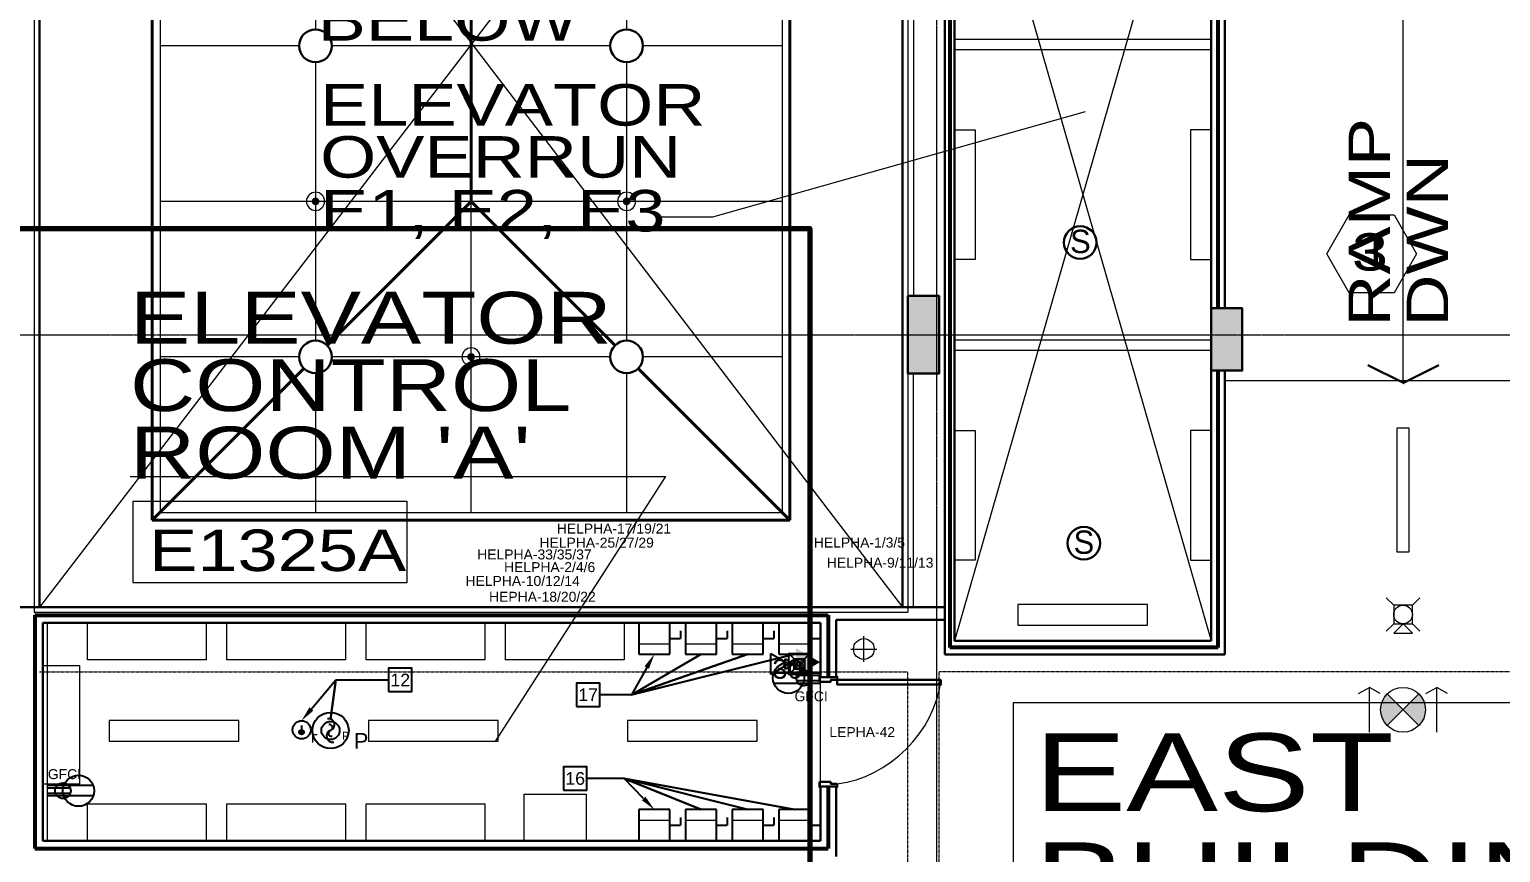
# Model space of a CAD drawing. Header units: inches. Extents: x -40190 to 0, y -3216 to 2257.
# Drawn here: x -29995 to -29427, y 467 to 785 of the extents above; entities that cross this region are included whole.
import ezdxf
from ezdxf import colors
from ezdxf.entities.mleader import LeaderData, LeaderLine
from ezdxf.enums import TextEntityAlignment as Align
from ezdxf.math import Vec2, Vec3

# ---------------------------------------------------------------- set-up
doc = ezdxf.new("R2010")
doc.units = ezdxf.units.IN
doc.header["$LTSCALE"] = 0.5
doc.header["$MEASUREMENT"] = 0
doc.linetypes.add('A113$0$CENTER', pattern=[2, 1.25, -0.25, 0.25, -0.25])
doc.linetypes.add('A113$0$HIDDEN2', pattern=[0.1875, 0.125, -0.0625])
for name, color, linetype in [('0 @ 48', 7, 'Continuous'), ('0 @ 96', 7, 'Continuous'), ('A113$0$A-ANNO-IDEN', 8, 'Continuous'), ('A113$0$A-ANNO-PATT-13-14', 8, 'Continuous'), ('A113$0$A-ANNO-TEXT', 8, 'Continuous'), ('A113$0$A-COLS-COLS13-14', 8, 'Continuous'), ('A113$0$A-DOOR', 8, 'Continuous'), ('A113$0$A-DOOR-FRAM', 8, 'Continuous'), ('A113$0$A-EQPM-MISC', 8, 'Continuous'), ('A113$0$A-FLOR-HRAL', 8, 'Continuous'), ('A113$0$A-FLOR-OPEN-TO-BELOW', 8, 'Continuous'), ('A113$0$A-FLOR-OPN-TO-BELOW', 8, 'Continuous'), ('A113$0$A-FLOR-OVHD', 8, 'A113$0$HIDDEN2'), ('A113$0$A-FLOR-SLAB', 8, 'Continuous'), ('A113$0$A-FLOR-SLEEVE', 8, 'Continuous'), ('A113$0$A-GRID-GRDP0-15', 8, 'Continuous'), ('A113$0$A-WALL-FIRE', 8, 'Continuous'), ('A113$0$A-WALL-FULL-INTR', 8, 'Continuous'), ('A113$0$S-BEAM-ELEV', 8, 'Continuous'), ('A613$0$A-ANNO-REVS-BULL', 8, 'Continuous'), ('A613$0$A-CLNG-PATT', 8, 'Continuous'), ('A613$0$A-CLNG-SPNK', 8, 'Continuous'), ('A613$0$A-ROOF-SKYL', 8, 'Continuous'), ('A613$0$br613 - E-Lite', 8, 'Continuous'), ('A613$0$br613 - Level 36', 8, 'Continuous'), ('A613$0$br613 - Level 37', 8, 'Continuous'), ('A613$0$E-LITE-CLNG', 3, 'Continuous'), ('A613$0$Level 30', 8, 'Continuous'), ('E-Anno-Keyn', 72, 'Continuous'), ('E-Data', 93, 'Continuous'), ('E-Data @ 48', 93, 'Continuous'), ('E-Data @ 96', 93, 'Continuous'), ('E-FIRE', 234, 'Continuous'), ('E-FIRE @ 48', 234, 'Continuous'), ('E-FIRE @ 96', 234, 'Continuous'), ('E-Powr-Devc', 233, 'Continuous'), ('E-Powr-Devc @ 48', 233, 'Continuous'), ('E-Powr-Devc @ 96', 233, 'Continuous'), ('E-Powr-Eqpm', 234, 'Continuous'), ('E-TEXT', 6, 'Continuous'), ('XREF', 7, 'Continuous')]:
    doc.layers.add(name, color=color, linetype=linetype)
doc.layers.add('E-Fire-Covr', color=240, linetype='Continuous', lineweight=70, plot=False)
doc.styles.add('A113$0$Arial', font='arial.ttf', dxfattribs={"height": 0.07683851047904193})
doc.styles.add('A113$0$style-Arial', font='arial.ttf')
doc.styles.add('A613$0$style-Arial', font='arial.ttf')
doc.styles.add('M08', font='arial.ttf', dxfattribs={"height": 7.68})
doc.styles.add('MAMEP ANNO', font='arial.ttf', dxfattribs={"height": 0.1015625})
doc.styles.get("Standard").update_dxf_attribs({"font": 'simplex.shx'})

# ---------------------------------------------------------------- blocks, each defined once
blk = doc.blocks.new('A113$0$36D478_26')
at = {"layer": 'A113$0$A-DOOR', "linetype": 'Continuous', "lineweight": 0}
blk.add_ellipse((10.49999999676947, -4.852499966609344), major_axis=(28.2842712474612, 28.2842712474612), ratio=0.7999999999999972, start_param=3.926990816987239, end_param=5.497787143782135, dxfattribs=at)
at = {"layer": 'A113$0$A-DOOR', "linetype": 'Continuous', "lineweight": 30}
blk.add_3dface([(46.5, -0.8524999885900115), (46.5, -2.602499988590012), (6.5, -2.602499988590012), (6.5, -0.8524999885900115)], dxfattribs=at)
at = {"layer": 'A113$0$A-DOOR-FRAM', "linetype": 'Continuous', "lineweight": 30}
for p, q in [((-0.3748209290424711, -1.6033792130238), (-0.3748209290424711, 0.6480971649289131)), ((-0.3748209290424711, 0.6480971649289131), (0.0001790709575288929, 0.6480971649289131)), ((6.500179070957529, 0.6480971649289131), (6.125179070957529, 0.6480971649289131)), ((6.500179070957529, 0.6480971649289131), (6.500179070957529, -0.8528870870395622)), ((4.077934976470715, -1.6033792130238), (-0.3748209290424711, -1.6033792130238)), ((6.500179070957529, -0.8528870870395622), (4.077934976470715, -0.8528870870395622)), ((4.077934976470715, -0.8528870870395622), (4.077934976470715, -1.6033792130238)), ((-0.3748209290424711, -40.10239496105532), (-0.3748209290424711, -42.35387133900809)), ((4.077934976470715, -40.10239496105532), (-0.3748209290424711, -40.10239496105532)), ((-0.3748209290424711, -42.35387133900809), (0.0001790709575288929, -42.35387133900809)), ((4.077934976470715, -40.85288708703956), (4.077934976470715, -40.10239496105532)), ((6.500179070957529, -40.85288708703956), (4.077934976470715, -40.85288708703956)), ((6.500179070957529, -42.35387133900809), (6.125179070957529, -42.35387133900809)), ((6.500179070957529, -42.35387133900809), (6.500179070957529, -40.85288708703956))]:
    blk.add_line(p, q, dxfattribs=at)
at = {"layer": 'A113$0$A-DOOR-FRAM', "linetype": 'Continuous', "lineweight": 13}
for p, q in [((-0.2247225038445322, -1.453280787826998), (-0.2247225038445322, 0.4979987397321111)), ((-0.2247225038445322, 0.4979987397321111), (0.0001790709575288929, 0.4979987397321111)), ((0.0001790709575288929, 0.4979987397321111), (0.0001790709575288929, 0.6480971649289131)), ((6.125179070957529, 0.6480971649289131), (6.125179070957529, 0.4979987397321111)), ((6.35008064575959, 0.4979987397321111), (6.125179070957529, 0.4979987397321111)), ((6.35008064575959, 0.4979987397321111), (6.35008064575959, -0.7027886618427601)), ((3.927836551272776, -1.453280787826998), (-0.2247225038445322, -1.453280787826998)), ((6.35008064575959, -0.7027886618427601), (3.927836551272776, -0.7027886618427601)), ((3.927836551272776, -0.7027886618427601), (3.927836551272776, -1.453280787826998)), ((3.927836551272776, -40.25249338625218), (-0.2247225038445322, -40.25249338625218)), ((-0.2247225038445322, -40.25249338625218), (-0.2247225038445322, -42.20377291381124)), ((-0.2247225038445322, -42.20377291381124), (0.0001790709575288929, -42.20377291381124)), ((0.0001790709575288929, -42.20377291381124), (0.0001790709575288929, -42.35387133900809)), ((3.927836551272776, -41.00298551223642), (3.927836551272776, -40.25249338625218)), ((6.35008064575959, -41.00298551223642), (3.927836551272776, -41.00298551223642)), ((6.125179070957529, -42.35387133900809), (6.125179070957529, -42.20377291381124)), ((6.35008064575959, -42.20377291381124), (6.125179070957529, -42.20377291381124)), ((6.35008064575959, -42.20377291381124), (6.35008064575959, -41.00298551223642))]:
    blk.add_line(p, q, dxfattribs=at)
blk = doc.blocks.new('*D651', base_point=(-22889.02362194211, 545.9365864111721, 1992.754061503529))
at = {"layer": 'A113$0$A-FLOR-SLEEVE', "linetype": 'Continuous', "lineweight": 0}
for p, q in [((-22889.02362194211, 540.9365864111721, 1992.754061503529), (-22889.02362194211, 550.9365864111721, 1992.754061503529)), ((-22894.02362194211, 545.9365864111721, 1992.754061503529), (-22884.02362194211, 545.9365864111721, 1992.754061503529))]:
    blk.add_line(p, q, dxfattribs=at)
blk = doc.blocks.new('A113')
at = {"layer": 'A113$0$A-ANNO-IDEN', "lineweight": 13}
for p, q in [((-23172.09842890187, 612.5286822841166), (-22965.56609301557, 612.5286822841166)), ((-22965.56609301557, 612.5286822841166), (-23031.32531502673, 510.1388067774701))]:
    blk.add_line(p, q, dxfattribs=at)
blk.add_3dface([(-23170.89862575227, 603.0119500006521), (-23065.28555459688, 603.0119500006521), (-23065.28555459688, 571.4824224415969), (-23170.89862575227, 571.4824224415969)], dxfattribs=at)
at = {"layer": 'A113$0$A-ANNO-PATT-13-14', "lineweight": 30}
blk.add_solid([(-22872.02360405057, 682.1574136608527, -4909.552277958322), (-22860.02362201324, 682.1574136608527, -4909.552277958322), (-22872.02360405057, 652.1574136608527, -4909.552277958322), (-22860.02362201324, 652.1574136608527, -4909.552277958322)], dxfattribs=at)
at = {"layer": 'A113$0$A-ANNO-PATT-13-14', "lineweight": 30, "extrusion": (0, 0, -1)}
blk.add_solid([(22755.03479241688, 677.341762404566, 4909.552277958322), (22743.03481037955, 677.341762404566, 4909.552277958322), (22755.03479241688, 653.341762404566, 4909.552277958322), (22743.03481037955, 653.341762404566, 4909.552277958322)], dxfattribs=at)
at = {"layer": 'A113$0$A-ANNO-TEXT', "lineweight": 0}
blk.add_line((-22681.14584835627, 807.7435291358171), (-22681.14334513991, 648.5158642738633), dxfattribs=at)
at = {"layer": 'A113$0$A-ANNO-TEXT', "lineweight": 30}
for p, q in [((-22680.63047935693, 648.5158642738633), (-22694.5808597769, 655.4304151865144)), ((-22667.19296471994, 655.4304151865144), (-22681.14334513991, 648.5158642738633))]:
    blk.add_line(p, q, dxfattribs=at)
at = {"layer": 'A113$0$A-ANNO-TEXT', "lineweight": 0, "flags": 128}
blk.add_lwpolyline([(-22968.92506329978, 712.6463764234168), (-22947.3194709384, 712.6463764234168), (-22803.51423582013, 753.3053051007417)], dxfattribs=at)
at = {"layer": 'A113$0$A-ANNO-TEXT', "lineweight": 13}
blk.add_3dface([(-22831.34210183844, 525.3076186250413), (-22484.3988753523, 525.3076186250413), (-22484.3988753523, 431.7131033513262), (-22831.34210183844, 431.7131033513262)], dxfattribs=at)
at = {"layer": 'A113$0$A-COLS-COLS13-14', "lineweight": 0}
for p, q in [((-23233.67829008059, 667.1543614164553, -4909.552277958322), (-23206.14690188248, 667.1543614164553, -4909.552277958322)), ((-22888.12368583988, 667.1543614164553, -4909.552277958322), (-22841.39919837378, 667.1543614164553, -4909.552277958322))]:
    blk.add_line(p, q, dxfattribs=at)
at = {"layer": 'A113$0$A-COLS-COLS13-14', "lineweight": 30}
for points in [[(-22872.02360405057, 682.1574136608527, -4909.552277958322), (-22860.02362201324, 682.1574136608527, -4909.552277958322), (-22860.02362201324, 652.1574136608527, -4909.552277958322), (-22872.02360405057, 652.1574136608527, -4909.552277958322)], [(-22755.03479241688, 677.341762404566, -4909.552277958322), (-22743.03481037955, 677.341762404566, -4909.552277958322), (-22743.03481037955, 653.341762404566, -4909.552277958322), (-22755.03479241688, 653.341762404566, -4909.552277958322)]]:
    blk.add_3dface(points, dxfattribs=at)
at = {"layer": 'A113$0$A-EQPM-MISC', "lineweight": 13}
for points in [[(-23188.50115983523, 555.9972321269131, 1992.754061503529), (-23142.75115983523, 555.9972321269131, 1992.754061503529), (-23142.75115983523, 541.7472321269131, 1992.754061503529), (-23188.50115983523, 541.7472321269131, 1992.754061503529)], [(-23134.75115983523, 555.9972321269131, 1992.754061503529), (-23089.00115983523, 555.9972321269131, 1992.754061503529), (-23089.00115983523, 541.7472321269131, 1992.754061503529), (-23134.75115983523, 541.7472321269131, 1992.754061503529)], [(-23081.00115983523, 555.9972321269131, 1992.754061503529), (-23035.25115983523, 555.9972321269131, 1992.754061503529), (-23035.25115983523, 541.7472321269131, 1992.754061503529), (-23081.00115983523, 541.7472321269131, 1992.754061503529)], [(-23027.25115983523, 555.9972321269131, 1992.754061503529), (-22981.50115983523, 555.9972321269131, 1992.754061503529), (-22981.50115983523, 541.7472321269131, 1992.754061503529), (-23027.25115983523, 541.7472321269131, 1992.754061503529)], [(-22975.79690846729, 547.9973494573413, 1992.754061503529), (-22963.79690846729, 547.9973494573413, 1992.754061503529), (-22963.79690846729, 555.9973494573413, 1992.754061503529), (-22975.79690846729, 555.9973494573413, 1992.754061503529)], [(-22957.79690846729, 547.9973494573413, 1992.754061503529), (-22945.79690846729, 547.9973494573413, 1992.754061503529), (-22945.79690846729, 555.9973494573413, 1992.754061503529), (-22957.79690846729, 555.9973494573413, 1992.754061503529)], [(-22939.79690846729, 547.9973494573413, 1992.754061503529), (-22927.79690846729, 547.9973494573413, 1992.754061503529), (-22927.79690846729, 555.9973494573413, 1992.754061503529), (-22939.79690846729, 555.9973494573413, 1992.754061503529)], [(-22921.79690846729, 547.9973494573413, 1992.754061503529), (-22909.79690846729, 547.9973494573413, 1992.754061503529), (-22909.79690846729, 555.9973494573413, 1992.754061503529), (-22921.79690846729, 555.9973494573413, 1992.754061503529)], [(-23191.52379010095, 539.6021547792827, 1992.754061503529), (-23191.52379010095, 493.8521547792828, 1992.754061503529), (-23205.77379010095, 493.8521547792828, 1992.754061503529), (-23205.77379010095, 539.6021547792827, 1992.754061503529)], [(-22996.06914407566, 489.9981626801066, 1992.754061503529), (-22996.06914407566, 471.9981626801066, 1992.754061503529), (-23020.06914407566, 471.9981626801066, 1992.754061503529), (-23020.06914407566, 489.9981626801066, 1992.754061503529)], [(-23188.50125811418, 486.24840430096, 1992.754061503529), (-23142.75125811418, 486.24840430096, 1992.754061503529), (-23142.75125811418, 471.99840430096, 1992.754061503529), (-23188.50125811418, 471.99840430096, 1992.754061503529)], [(-23134.75125811418, 486.24840430096, 1992.754061503529), (-23089.00125811418, 486.24840430096, 1992.754061503529), (-23089.00125811418, 471.99840430096, 1992.754061503529), (-23134.75125811418, 471.99840430096, 1992.754061503529)], [(-23081.00125811418, 486.24840430096, 1992.754061503529), (-23035.25125811418, 486.24840430096, 1992.754061503529), (-23035.25125811418, 471.99840430096, 1992.754061503529), (-23081.00125811418, 471.99840430096, 1992.754061503529)], [(-22975.79690846729, 479.997411484941, 1992.754061503529), (-22963.79690846729, 479.997411484941, 1992.754061503529), (-22963.79690846729, 471.997411484941, 1992.754061503529), (-22975.79690846729, 471.997411484941, 1992.754061503529)], [(-22957.79690846729, 479.997411484941, 1992.754061503529), (-22945.79690846729, 479.997411484941, 1992.754061503529), (-22945.79690846729, 471.997411484941, 1992.754061503529), (-22957.79690846729, 471.997411484941, 1992.754061503529)], [(-22939.79690846729, 479.997411484941, 1992.754061503529), (-22927.79690846729, 479.997411484941, 1992.754061503529), (-22927.79690846729, 471.997411484941, 1992.754061503529), (-22939.79690846729, 471.997411484941, 1992.754061503529)], [(-22921.79690846729, 479.997411484941, 1992.754061503529), (-22909.79690846729, 479.997411484941, 1992.754061503529), (-22909.79690846729, 471.997411484941, 1992.754061503529), (-22921.79690846729, 471.997411484941, 1992.754061503529)]]:
    blk.add_3dface(points, dxfattribs=at)
at = {"layer": 'A113$0$A-FLOR-HRAL', "lineweight": 13}
blk.add_line((-22749.75211855608, 649.52382515709, 1992.754061503529), (-22612.27386542863, 649.52382515709, 1992.754061503529), dxfattribs=at)
at = {"layer": 'A113$0$A-FLOR-OPEN-TO-BELOW', "lineweight": 0}
for p, q in [((-22854.02355408993, 893.4144469967675, 1992.754061503529), (-22755.0223813643, 549.1488448968084, 1992.754061503529)), ((-22755.02308956178, 893.4145050990455, 1992.754061503529), (-22854.02291732611, 549.1489953143649, 1992.754061503529))]:
    blk.add_line(p, q, dxfattribs=at)
at = {"layer": 'A113$0$A-FLOR-OPN-TO-BELOW', "lineweight": 0}
blk.add_line((-22874.03326237488, 996.2051457633562, 1992.754061503529), (-23207.03203513108, 562.1223309471335, 1992.754061503529), dxfattribs=at)
at = {"layer": 'A113$0$A-FLOR-OPN-TO-BELOW', "lineweight": 0, "elevation": 1992.754061503529, "flags": 128}
blk.add_lwpolyline([(-23207.00804318676, 996.2051448367017), (-23186.16202906883, 970.333713468479), (-22874.05222794209, 562.1218176058748)], dxfattribs=at)
at = {"layer": 'A113$0$A-FLOR-OVHD', "lineweight": 13}
for p, q in [((-23207.02384888271, 537.1630681715374, 1992.754061503529), (-22872.02360405057, 537.1630681715375, 1992.754061503529)), ((-22872.02360405057, 379.1573302305787, 1992.754061503529), (-22872.02360405057, 537.1630681715375, 1992.754061503529)), ((-22860.02362201324, 355.1574136608535, 1992.754061503529), (-22860.02362201324, 537.1630681715375, 1992.754061503529)), ((-22502.02407987973, 537.1630681715374, 1992.754061503529), (-22860.02362201324, 537.1630681715375, 1992.754061503529))]:
    blk.add_line(p, q, dxfattribs=at)
at = {"layer": 'A113$0$A-FLOR-SLAB', "lineweight": 0}
for p, q in [((-23209.02392960629, 998.0488952102544, 1992.754061503529), (-23209.02325873385, 560.1222885386452, 1992.754061503529)), ((-22872.05278462271, 998.0488952102544, 1992.754061503529), (-22872.05278462271, 560.1222885386452, 1992.754061503529)), ((-23209.02324488953, 560.1222885386452, 1992.754061503529), (-22872.05278462271, 560.1222885386452, 1992.754061503529))]:
    blk.add_line(p, q, dxfattribs=at)
blk.add_3dface([(-22854.02419673506, 1009.16444701787, 1992.754061503529), (-22755.03916356873, 1009.16444701787, 1992.754061503529), (-22755.03916356873, 549.1632219769791, 1992.754061503529), (-22854.02419673506, 549.1632219769791, 1992.754061503529)], dxfattribs=at)
at = {"layer": 'A113$0$A-FLOR-SLEEVE', "lineweight": 13}
blk.add_circle((-22889.02362194211, 545.9365864111721, 1992.754061503529), 4, dxfattribs=at)
at = {"layer": 'A113$0$A-GRID-GRDP0-15', "linetype": 'A113$0$CENTER', "lineweight": 0}
for p, q in [((-22861.02362203524, 2113.236184367352), (-22861.02362198295, -797.9050753539117)), ((-23884.56308005413, 667.1574136608538), (-20368.73170798977, 667.1574136608538))]:
    blk.add_line(p, q, dxfattribs=at)
at = {"layer": 'A113$0$A-WALL-FIRE', "lineweight": 53}
for p, q in [((-22855.89862607447, 1011.799928549052, 1992.754061503529), (-22855.89791328859, 546.513425583361, 1992.754061503529)), ((-22752.39566581705, 677.341861416457, 1992.754061503529), (-22752.39566581705, 871.5238251570898, 1992.754061503529)), ((-22752.39566581705, 546.513425583361, 1992.754061503529), (-22752.39566581705, 653.341762404566, 1992.754061503529)), ((-23208.77387609497, 558.9973336324543, 1992.754061503529), (-23208.7737714063, 468.9984355542555, 1992.754061503529)), ((-23208.77387609497, 558.9973336324543, 1992.754061503529), (-22902.79691289169, 558.9968619203685, 1992.754061503529)), ((-22902.79691289169, 558.9968619203685, 1992.754061503529), (-22902.79687923818, 535.0918563319964, 1992.754061503529)), ((-22752.39566581705, 546.513425583361, 1992.754061503529), (-22855.89791328859, 546.513425583361, 1992.754061503529)), ((-22902.79681133249, 492.9099538141204, 1992.754061503529), (-22902.79677766774, 468.9979638421228, 1992.754061503529)), ((-23208.77380486193, 468.9984355543073, 1992.754061503529), (-22902.79677766774, 468.9979638421228, 1992.754061503529))]:
    blk.add_line(p, q, dxfattribs=at)
at = {"layer": 'A113$0$A-WALL-FULL-INTR', "lineweight": 30}
for p, q in [((-22857.77362360186, 1010.185876067465, 1992.754061503529), (-22857.77290925145, 543.8780780992681, 1992.754061503529)), ((-23207.02438497348, 649.339873637422, 1992.754061503529), (-23207.02395286621, 996.048894278044, 1992.754061503529)), ((-22874.05334532484, 996.0488952046871, 1992.754061503529), (-22874.05222794209, 562.1218176058748, 1992.754061503529)), ((-22854.02344471632, 893.4144469968317, 1992.754061503529), (-22854.02291732611, 549.1489953143649, 1992.754061503529)), ((-22755.00216913409, 871.5238251570898, 1992.754061503529), (-22755.00205544833, 549.1488448659262, 1992.754061503529)), ((-22749.75216842879, 869.5238251570898, 1992.754061503529), (-22749.75210065565, 677.341762404566, 1992.754061503529)), ((-22749.75212025794, 653.341762404566, 1992.754061503529), (-22749.75208165545, 543.8779139766322, 1992.754061503529)), ((-23207.03203513108, 562.1223309471335, 1992.754061503529), (-23207.02438497348, 649.339873637422, 1992.754061503529)), ((-23215.01140922535, 562.122343248606, 1992.754061503529), (-22857.77293719952, 562.1217925087625, 1992.754061503529)), ((-23207.03203513108, 562.1223309471334, 1992.754061503529), (-22874.05222794209, 562.1218176058748, 1992.754061503529)), ((-22869.80376935249, 562.1218110562012, 1992.754061503529), (-22857.77293719952, 562.1217925087622, 1992.754061503529)), ((-22899.67191007448, 557.2468571026781, 1992.754061503529), (-22899.67187923818, 535.0918563319964, 1992.754061503529)), ((-22899.67191007448, 557.2468571026781, 1992.754061503529), (-22857.77293719952, 557.2467925087572, 1992.754061503529)), ((-22857.77293719952, 557.2467925087572, 1992.754061503529), (-22857.77293719952, 543.8780780993104, 1992.754061503529)), ((-23205.77387235603, 555.9973290074685, 1992.754061503529), (-22905.79690806221, 555.9968665453338, 1992.754061503529)), ((-23205.77387235603, 555.9973290074685, 1992.754061503529), (-23205.77377514523, 471.9984309292883, 1992.754061503529)), ((-22905.79690806209, 555.9967924751718, 1992.754061503529), (-22905.79687923819, 535.0918563319964, 1992.754061503529)), ((-22854.02291732611, 549.1489953143649, 1992.754061503529), (-22755.00205544833, 549.1488448659261, 1992.754061503529)), ((-22857.77290925145, 543.8780780992681, 1992.754061503529), (-22749.75208165545, 543.8779139766322, 1992.754061503529)), ((-22905.79684527967, 535.0918563319964, 1992.754061503529), (-22899.67187923818, 535.0918563319964, 1992.754061503529)), ((-22905.79684527967, 492.9099538141204, 1992.754061503529), (-22899.67181388639, 492.9099538141204, 1992.754061503529)), ((-22905.7968113325, 492.9099538141204, 1992.754061503529), (-22905.79678249725, 471.9979684671101, 1992.754061503529)), ((-22899.67181133249, 492.9099538141204, 1992.754061503529), (-22899.67177263702, 465.8729590377188, 1992.754061503529)), ((-23205.77377514523, 471.9984309292883, 1992.754061503529), (-22905.79678249725, 471.9979684671101, 1992.754061503529))]:
    blk.add_line(p, q, dxfattribs=at)
at = {"layer": 'A113$0$A-WALL-FULL-INTR', "lineweight": 0}
blk.add_line((-22869.80376935249, 562.1218110562011, 1992.754061503529), (-22869.80376935249, 652.1574136608527, 1992.754061503529), dxfattribs=at)
at = {"layer": 'A113$0$A-WALL-FULL-INTR', "lineweight": 0, "elevation": 1992.754061503529, "flags": 128}
blk.add_lwpolyline([(-22869.80366130854, 888.1574136608527), (-22869.80399021193, 682.1574136608527)], dxfattribs=at)
at = {"layer": 'A113$0$A-WALL-FULL-INTR', "lineweight": 0}
for p in [(-22793.48209884369, 549.1489033310046, 1992.754061503529), (-22793.48210685212, 543.8779804183284, 1992.754061503529)]:
    blk.add_point(p, dxfattribs=at)
at = {"layer": 'A113$0$S-BEAM-ELEV', "lineweight": 13}
for p, q in [((-22854.11903111483, 781.1589759315892, 1992.754061503529), (-22754.99891775258, 781.1589172243883, 1992.754061503529)), ((-22854.11898154706, 777.1589759211766, 1992.754061503529), (-22754.99879951445, 777.1589172346781, 1992.754061503529)), ((-22854.11880137818, 665.1555296839934, 1992.754061503529), (-22754.99885669977, 665.1554709976342, 1992.754061503529)), ((-22854.11879493886, 661.1555296839888, 1992.754061503529), (-22754.99885921313, 661.1554709976349, 1992.754061503529))]:
    blk.add_line(p, q, dxfattribs=at)
at = {"layer": 'A113$0$A-DOOR', "lineweight": 0}
blk.add_blockref('A113$0$36D478_26', (-22905.79702435063, 534.8506399301299, 1992.754061503529), dxfattribs=at)
at = {"layer": 'A113$0$A-FLOR-SLEEVE', "lineweight": 0}
blk.add_blockref('*D651', (-22889.02362194211, 545.9365864111721, 1992.754061503529), dxfattribs=at)
at = {"layer": 'A113$0$A-ANNO-IDEN', "lineweight": 13, "attachment_point": 7, "style": 'A113$0$Arial'}
for s, insert, char_height, line_spacing_factor in [('\\H1x;\\W1.24688;ELEVATOR', (-23172.09941315384, 663.4244387438064), 19.99999606299212, 0.5999999999999996), ('\\H1x;\\W1.24688;CONTROL', (-23172.09941315384, 637.4244438619166), 19.99999606299212, 0.5999999999999996), ("\\H1x;\\W1.24688;ROOM 'A'", (-23172.09941315384, 611.4244489800269), 19.99999606299212, 0.5999999999999996), ('\\H1x;\\W1.24688;E1325A', (-23164.71457063416, 575.7918062998647), 15.99999803149606, 0.6)]:
    blk.add_mtext(s, dxfattribs=dict(at, insert=insert, char_height=char_height, line_spacing_factor=line_spacing_factor))
at = {"layer": 'A113$0$A-ANNO-TEXT', "lineweight": 70, "style": 'A113$0$style-Arial'}
for s, height, width, p in [('BELOW', 15.99999803149606, 1.246875153404916, (-23099.7129280729, 780.5803840680602)), ('EAST', 30, 1.266666417322834, (-22823.20821336924, 483.4059720578989)), ('BUILDING', 30, 1.266666417322834, (-22823.20821336924, 441.4059720578989))]:
    blk.add_text(s, height=height, dxfattribs=dict(at, width=width)).set_placement(p)
at = {"layer": 'A113$0$A-ANNO-TEXT', "lineweight": 13, "style": 'A113$0$style-Arial', "width": 1.246875153404916}
for s, p in [('ELEVATOR', (-23098.77254947596, 747.8179361724841)), ('OVERRUN', (-23098.77254947596, 727.7461823540862)), ('E1, E2, E3', (-23098.77254947596, 706.994819915419))]:
    blk.add_text(s, height=15.99999803149606, dxfattribs=at).set_placement(p)
at = {"layer": 'A113$0$A-ANNO-TEXT', "lineweight": 70, "style": 'A113$0$style-Arial', "width": 1.246875153404916}
for s, p in [('RAMP', (-22686.01996184628, 670.262747898714)), ('DWN', (-22663.61996460219, 670.262747898714))]:
    blk.add_text(s, height=15.99999803149606, rotation=89.99999999999999, dxfattribs=at).set_placement(p)
blk = doc.blocks.new('*U983')
at = {"layer": 'A613$0$br613 - Level 36', "linetype": 'Continuous', "lineweight": 30, "extrusion": (0, 0, -1)}
for points in [[(6.109707031831931, -6.108280790216668), (0.0003044382610823959, 0.001121803351907147), (6.109707031831931, 6.110524396920368), (6.330269226029486, 5.881695366296412), (6.556188785369159, 5.628730550172804), (6.805245264797122, 5.324878011886085), (7.03794454405579, 5.01322930107699), (7.259458293963689, 4.686661800141451), (7.437816738784022, 4.398053752963392), (7.605842685647076, 4.100559307572098), (7.770439190095203, 3.779296740614541), (7.997206419058784, 3.272078632517378), (8.232732340085931, 2.623473917143315), (8.360141064509662, 2.183490097960885), (8.452080822775315, 1.794742605825377), (8.554491343467816, 1.215817760298023), (8.623641569989559, 0.5374579337346859), (8.639792725160078, -0.092909313873065), (8.601071870638407, -0.8213131279417212), (8.498653720318543, -1.556972972960693), (8.406906414900732, -1.993531840401943), (8.192435021319397, -2.744528693270695), (7.907582673229626, -3.480910769629759), (7.516222153870331, -4.260401502215814), (6.997473095561872, -5.067332670241058), (6.559312411885912, -5.622846049243321)], [(-6.109098155306128, -6.108280790216668), (-6.329660349503683, -5.879451759592712), (-6.555579908839718, -5.626486943469104), (-6.804636403288896, -5.322634405182384), (-7.037335667529987, -5.010985694373289), (-7.258849417437887, -4.684418208456691), (-7.437207877275796, -4.395810146259691), (-7.605233809117635, -4.098315700868397), (-7.769830313573038, -3.77705313391084), (-7.996597542532982, -3.269835025813677), (-8.232123463560129, -2.621230325458555), (-8.359532187987497, -2.181246506276125), (-8.451471961267089, -1.792499014140617), (-8.553882466942014, -1.213574153594323), (-8.623032693463756, -0.5352143270309853), (-8.63918386365549, 0.09515292057676561), (-8.60046300913018, 0.8235567346454218), (-8.498044843796379, 1.559216579664394), (-8.406297538374929, 1.995775447105643), (-8.19182612977238, 2.746772299974396), (-7.906973796707462, 3.483154376334028), (-7.515613277348166, 4.262645108919514), (-6.99686421903607, 5.069576261925818), (-6.558703535356472, 5.625089655947022), (-6.109098155306128, 6.110524396920368), (0.0003044382610823959, 0.001121803351907147)]]:
    blk.add_hatch(color=256, dxfattribs=at).paths.add_polyline_path(points)
at = {"layer": 'A613$0$br613 - Level 36', "linetype": 'Continuous', "lineweight": 13}
for p, q in [((-17.1465575012262, 6.241121794941364), (-12.98963557586467, 8.641121800949009)), ((-12.98963557586467, -8.638878194244853), (-12.98963557586467, 8.641121800949009)), ((-8.832713635485561, 6.241121794941364), (-12.98963557586467, 8.641121800949009)), ((6.109098155306128, 6.110524396920368), (-6.109707031831931, -6.108280790216668)), ((-6.109707031831931, 6.110524396920368), (6.109098155306128, -6.108280790216668)), ((8.83210475895612, 6.241121794941364), (12.98902668432129, 8.641121800949009)), ((12.98902668432129, -8.638878194244853), (12.98902668432129, 8.641121800949009)), ((17.14594862470403, 6.241121794941364), (12.98902668432129, 8.641121800949009))]:
    blk.add_line(p, q, dxfattribs=at)
blk.add_circle((-0.0003044277073058765, 0.001121798268968632), 8.640000000000004, dxfattribs=at)
blk = doc.blocks.new('*U975')
at = {"layer": 'A613$0$br613 - Level 37', "linetype": 'Continuous', "lineweight": 0}
for p, q in [((-3.600051629146037, 3.971141054628561), (-6.458167519100243, 6.829256944585723)), ((3.599948358838446, 3.971141054628561), (6.458064248792653, 6.829256944585723)), ((-3.600051629146037, -3.228858933355014), (-6.458167519100243, -6.08697482330831)), ((-5.163515379535966e-05, -3.228858933355014), (-3.600051629146037, -6.828858942365514)), ((-5.163515379535966e-05, -3.228858933355014), (3.599948358838446, -6.828858942365514)), ((3.599948358838446, -3.228858933355014), (6.458064248792653, -6.08697482330831)), ((-3.600051629146037, -6.828858942365514), (3.599948358838446, -6.828858942365514))]:
    blk.add_line(p, q, dxfattribs=at)
blk.add_circle((-5.163515379535966e-05, 0.3711410606367735), 3.600000000062618, dxfattribs=at)
blk.add_3dface([(-3.600051629146037, -3.228858933355014), (3.599948358838446, -3.228858933355014), (3.599948358838446, 3.971141054628561), (-3.600051629146037, 3.971141054628561)], dxfattribs=at)
blk = doc.blocks.new('*U991')
at = {"layer": 'A613$0$A-CLNG-SPNK', "linetype": 'Continuous', "lineweight": 0, "extrusion": (0, 0, -1)}
h = blk.add_hatch(color=256, dxfattribs=at)
edge = h.paths.add_edge_path()
edge.add_arc((-0.001435939790098928, -0.001157527794930502), 1.5, 0, 360)
blk.add_circle((-0.001435939790098928, -0.001157527794930502), 3.5, dxfattribs=at)
blk = doc.blocks.new('*U1002')
at = {"layer": 'A613$0$Level 30', "linetype": 'Continuous', "lineweight": 30}
blk.add_circle((0.006448858453950379, -0.4370403149509912), 6.288897828881762, dxfattribs=at)
at = {"layer": 'A613$0$Level 30', "linetype": 'Continuous', "lineweight": 30, "style": 'A613$0$style-Arial', "width": 0.95}
blk.add_text('S', height=9, dxfattribs=at).set_placement((-3.905511811022734, -4.501968503936951))
blk = doc.blocks.new('A613')
at = {"layer": 'A613$0$A-ANNO-REVS-BULL', "lineweight": 13, "elevation": 0.009085146917157023, "flags": 128}
blk.add_lwpolyline([(-22701.77921459675, 713.3437903636176), (-22684.45916275365, 713.3434864311776), (-22675.79940004152, 698.3437295809615), (-22684.45968916955, 683.3442766655605), (-22701.77974101264, 683.3445805979986), (-22710.43950372478, 698.3443374482174), (-22701.77921459675, 713.3437903636176)], close=True, dxfattribs=at)
at = {"layer": 'A613$0$A-CLNG-PATT', "lineweight": 0}
blk.add_3dface([(-22905.79678249725, 555.9967924751718, 2679.431303900345), (-23204.08597454464, 555.9967924751718, 2679.431303900345), (-23204.08597454464, 471.9979684671096, 2679.431303900345), (-22905.79678249725, 471.9979684671096, 2679.431303900345)], dxfattribs=at)
at = {"layer": 'A613$0$A-ROOF-SKYL', "lineweight": 40}
for p, q in [((-23163.52331507259, 961.6034218775501, 2679.431303900345), (-23163.52331507259, 595.6034218775501, 2679.431303900345)), ((-22917.52331507259, 961.6034218775501, 2679.431303900345), (-22917.52331507259, 595.6034218775501, 2679.431303900345)), ((-23040.52331507259, 838.6034218775475, 2679.431303900345), (-23040.52331507259, 718.6034218775515, 2679.431303900345)), ((-23096.06374084845, 663.0629961016997, 2679.431303900345), (-23040.52331507259, 718.6034218775515, 2679.431303900345)), ((-22984.98288929675, 663.0629961017031, 2679.431303900345), (-23040.52331507259, 718.6034218775505, 2679.431303900345)), ((-23163.52331507259, 595.6034218775501, 2679.431303900345), (-23104.98288929675, 654.1438476533975, 2679.431303900345)), ((-22917.52331507259, 595.6034218775501, 2679.431303900345), (-22976.06374084845, 654.1438476534009, 2679.431303900345)), ((-23163.52331507259, 595.6034218775501, 2679.431303900345), (-22917.52331507259, 595.6034218775501, 2679.431303900345))]:
    blk.add_line(p, q, dxfattribs=at)
at = {"layer": 'A613$0$A-ROOF-SKYL', "lineweight": 0}
for p, q in [((-23160.51728463529, 958.5973914402445, 2679.431303900345), (-23160.51728463529, 598.6094523148558, 2679.431303900345)), ((-22920.5293455099, 958.5973914402442, 2679.431303900345), (-22920.5293455099, 598.6094523148556, 2679.431303900345)), ((-23100.52331507259, 892.2966315273462, 2679.431303900345), (-23100.52331507259, 784.9102122277541, 2679.431303900345)), ((-22980.52331507259, 892.2966315273462, 2679.431303900345), (-22980.52331507259, 784.9102122277541, 2679.431303900345)), ((-23106.8301054228, 778.6034218775501, 2679.431303900345), (-23160.51728463529, 778.6034218775501, 2679.431303900345)), ((-23040.52331507259, 778.6034218775501, 2679.431303900345), (-23094.2165247224, 778.6034218775501, 2679.431303900345)), ((-22986.8301054228, 778.6034218775501, 2679.431303900345), (-23040.52331507259, 778.6034218775501, 2679.431303900345)), ((-22920.5293455099, 778.6034218775501, 2679.431303900345), (-22974.2165247224, 778.6034218775501, 2679.431303900345)), ((-23100.52331507259, 772.2966315273463, 2679.431303900345), (-23100.52331507259, 664.9102122277541, 2679.431303900345)), ((-22980.52331507259, 772.2966315273463, 2679.431303900345), (-22980.52331507259, 664.9102122277541, 2679.431303900345)), ((-22920.5293455099, 718.6034218775501, 2679.431303900345), (-23160.51728463529, 718.6034218775501, 2679.431303900345)), ((-23040.52331507259, 598.6094523148561, 2679.431303900345), (-23040.52331507259, 718.6034218775515, 2679.431303900345)), ((-23106.8301054228, 658.6034218775501, 2679.431303900345), (-23160.51728463529, 658.6034218775501, 2679.431303900345)), ((-22986.8301054228, 658.6034218775501, 2679.431303900345), (-23094.2165247224, 658.6034218775501, 2679.431303900345)), ((-22920.5293455099, 658.6034218775501, 2679.431303900345), (-22974.2165247224, 658.6034218775501, 2679.431303900345)), ((-23100.52331507259, 652.2966315273462, 2679.431303900345), (-23100.52331507259, 598.6094523148561, 2679.431303900345)), ((-22980.52331507259, 652.2966315273462, 2679.431303900345), (-22980.52331507259, 598.6094523148561, 2679.431303900345)), ((-23160.51728463529, 598.6094523148561, 2679.431303900345), (-22920.5293455099, 598.6094523148561, 2679.431303900345))]:
    blk.add_line(p, q, dxfattribs=at)
at = {"layer": 'A613$0$br613 - E-Lite', "lineweight": 13}
for points in [[(-22854.11903111483, 696.157200310255, 2679.431303900345), (-22854.11903111483, 746.157200310255, 2679.431303900345), (-22846.11903111483, 746.157200310255, 2679.431303900345), (-22846.11903111483, 696.157200310255, 2679.431303900345)], [(-22754.99885876349, 696.157200310255, 2679.431303900345), (-22754.99885876349, 746.157200310255, 2679.431303900345), (-22762.99885876349, 746.157200310255, 2679.431303900345), (-22762.99885876349, 696.157200310255, 2679.431303900345)], [(-22854.11903111483, 580.200237652967, 2679.431303900345), (-22854.11903111483, 630.200237652967, 2679.431303900345), (-22846.11903111483, 630.200237652967, 2679.431303900345), (-22846.11903111483, 580.200237652967, 2679.431303900345)], [(-22754.99885876349, 580.200237652967, 2679.431303900345), (-22754.99885876349, 630.200237652967, 2679.431303900345), (-22762.99885876349, 630.200237652967, 2679.431303900345), (-22762.99885876349, 580.200237652967, 2679.431303900345)], [(-22678.77004757587, 631.2520161629304, 2679.431303900345), (-22678.77004757587, 583.2520161629304, 2679.431303900345), (-22683.27004757587, 583.2520161629304, 2679.431303900345), (-22683.27004757587, 631.2520161629304, 2679.431303900345)], [(-22829.5590177479, 555.1499711516516, 2679.431303900345), (-22779.5590177479, 555.1499711516516, 2679.431303900345), (-22779.5590177479, 563.1499711516516, 2679.431303900345), (-22829.5590177479, 563.1499711516516, 2679.431303900345)], [(-23180.08597454464, 510.4257010027077, 2679.431303900345), (-23130.08597454464, 510.4257010027077, 2679.431303900345), (-23130.08597454464, 518.4257010027077, 2679.431303900345), (-23180.08597454464, 518.4257010027077, 2679.431303900345)], [(-23080.12890991215, 510.4257010027077, 2679.431303900345), (-23030.12890991215, 510.4257010027077, 2679.431303900345), (-23030.12890991215, 518.4257010027077, 2679.431303900345), (-23080.12890991215, 518.4257010027077, 2679.431303900345)], [(-22980.17184527967, 510.4257010027077, 2679.431303900345), (-22930.17184527967, 510.4257010027077, 2679.431303900345), (-22930.17184527967, 518.4257010027077, 2679.431303900345), (-22980.17184527967, 518.4257010027077, 2679.431303900345)]]:
    blk.add_3dface(points, dxfattribs=at)
at = {"layer": 'A613$0$E-LITE-CLNG', "lineweight": 30}
for centre in [(-23100.5233150726, 778.6034218775501, 2679.431303900345), (-22980.5233150726, 778.6034218775501, 2679.431303900345), (-23100.5233150726, 658.6034218775501, 2679.431303900345), (-22980.5233150726, 658.6034218775501, 2679.431303900345)]:
    blk.add_circle(centre, 6.306790350203881, dxfattribs=at)
at = {"layer": 'A613$0$A-CLNG-SPNK', "lineweight": 0}
for p in [(-23100.52475101238, 718.6045794053449, 2679.431303900345), (-22980.52475101238, 718.6045794053449, 2679.431303900345), (-23040.52475101239, 658.604579405345, 2679.431303900345)]:
    blk.add_blockref('*U991', p, dxfattribs=at)
at = {"layer": 'A613$0$br613 - Level 36', "lineweight": 13}
blk.add_blockref('*U983', (-22681.02354651878, 522.5219463732684, 2679.431303900345), dxfattribs=at)
at = {"layer": 'A613$0$br613 - Level 37', "lineweight": 0}
blk.add_blockref('*U975', (-22681.01999594072, 558.8808751022935, 2679.431303900345), dxfattribs=at)
at = {"layer": 'A613$0$Level 30', "lineweight": 30}
for p in [(-22805.55933788003, 703.1591919633423, 2679.431303900345), (-22804.20831851699, 587.161344334421, 2679.431303900345)]:
    blk.add_blockref('*U1002', p, dxfattribs=at)
at = {"layer": 'A613$0$A-ANNO-REVS-BULL', "lineweight": 13, "style": 'A613$0$style-Arial', "width": 1.246875613619888}
blk.add_text('3', height=14.39999291338583, dxfattribs=at).set_placement((-22693.80590625936, 699.095560571982, 0.009085146917157023), align=Align.MIDDLE_CENTER)
blk = doc.blocks.new('FA-StrobeSymbol-Anno')
at = {"color": 0, "linetype": 'ByBlock'}
for p, q in [((-0.04423561131389278, 0.04415269744518753), (-0.0737260188564875, 0.07358782907531065)), ((0.04415269744518753, 0.04423561131389137), (0.07358782907531206, 0.07372601885648748)), ((-0.04415269744518753, -0.04423561131389135), (-0.0735878290753135, -0.07372601885648748)), ((0.04423561131389135, -0.04415269744518752), (0.07372601885648464, -0.07358782907531065))]:
    blk.add_line(p, q, dxfattribs=at)
blk.add_circle((0, 0), 0.04032597464674632, dxfattribs=at)
blk = doc.blocks.new('*U1311')
at = {"layer": '0 @ 48', "color": 0, "linetype": 'ByBlock', "xscale": 24, "yscale": 24, "zscale": 24, "rotation": 90.00000000000004}
blk.add_blockref('FA-StrobeSymbol-Anno', (-3.999999999999986, -1.30777469356724e-14), dxfattribs=at)
at = {"layer": '0 @ 96', "color": 0, "linetype": 'ByBlock', "xscale": 48, "yscale": 48, "zscale": 48, "rotation": 90.00000000000004}
blk.add_blockref('FA-StrobeSymbol-Anno', (-3.999999999999986, -1.30777469356724e-14), dxfattribs=at)
blk = doc.blocks.new('FA-Speaker-Anno')
at = {"color": 0, "linetype": 'ByBlock'}
for p, q in [((0.083333333333333, 0), (0.1562499999999994, 0.0416666666666665)), ((0.1562499999999994, -0.0416666666666665), (0.083333333333333, 0)), ((0.1562499999999994, 0.0416666666666665), (0.1562499999999994, -0.0416666666666665))]:
    blk.add_line(p, q, dxfattribs=at)
blk.add_lwpolyline([(0, 0.0416666666666665), (0.083333333333333, 0.0416666666666665), (0.083333333333333, -0.0416666666666665), (0, -0.0416666666666665)], close=True, dxfattribs=at)
blk = doc.blocks.new('*U1312')
at = {"layer": '0 @ 48', "color": 0, "linetype": 'ByBlock', "xscale": 48, "yscale": 48, "zscale": 48, "rotation": 180}
blk.add_blockref('FA-Speaker-Anno', (-1.999999999999993, -1.36443008254372e-14), dxfattribs=at)
at = {"layer": '0 @ 96', "color": 0, "linetype": 'ByBlock', "xscale": 96, "yscale": 96, "zscale": 96, "rotation": 180}
blk.add_blockref('FA-Speaker-Anno', (-2.021286199229719e-15, -1.243449787580175e-14), dxfattribs=at)
blk = doc.blocks.new('*U364')
at = {"layer": 'E-Fire-Covr'}
blk.add_lwpolyline([(-336, 7.241391349800118), (-336.0000000000001, 167.9999999999998), (-1.17484480760246e-13, 168), (1.063364810041856e-13, -168), (-335.9999999999999, -168.0000000000002), (-336, -7.303288049927012)], dxfattribs=at)
for name in ['*U1312', '*U1311']:
    blk.add_blockref(name, (0, 0))
at = {"color": 6, "style": 'MAMEP ANNO'}
blk.add_text('30', height=7.5, dxfattribs=at).set_placement((-14.40967129421552, -5.676236935460754))
at = {"layer": 'E-Fire-Covr', "style": 'MAMEP ANNO'}
blk.add_text('30', height=7.5, rotation=90.00000000000004, dxfattribs=at).set_placement((-336, -2.342341734410036e-13), align=Align.MIDDLE_CENTER)
blk = doc.blocks.new('PWR-SafetySwitch')
for p, q in [((0, 12), (0, 0)), ((12, 12), (0, 12)), ((12, 0), (12, 12)), ((12, 6), (16, 6)), ((16, 9), (16, 6)), ((0, 0), (12, 0))]:
    blk.add_line(p, q)
blk = doc.blocks.new('MLD-KeyNote')
at = {"color": 0, "linetype": 'Continuous', "transparency": 16777216}
blk.add_lwpolyline([(-0.09374999999999836, -0.09374999999999824), (0.09375000000000164, -0.09374999999999824), (0.09375000000000164, 0.09375000000000176), (-0.09374999999999836, 0.09375000000000176)], close=True, dxfattribs=at)
at = {"color": 0, "linetype": 'ByBlock', "transparency": 16777216, "style": 'MAMEP ANNO'}
blk.add_attdef('ID', text='', height=0.1015625, dxfattribs=at).set_placement((1.636051583235917e-15, 1.757853122323165e-15), align=Align.MIDDLE_CENTER)
blk = doc.blocks.new('PWR-RecepDuplex-Anno')
at = {"color": 0, "linetype": 'ByBlock'}
for p, q in [((-0.02083333333333333, 0.183925565098879), (-0.02083333333333333, 0)), ((0.02083333333333333, 0.183925565098879), (0.02083333333333333, 0))]:
    blk.add_line(p, q, dxfattribs=at)
blk.add_circle((0, 0.125), 0.0625, dxfattribs=at)
at = {"color": 6, "style": 'MAMEP ANNO'}
blk.add_attdef('NOTES', (0.09316204940487705, 0.1875), '', height=0.078125, dxfattribs=at)
blk = doc.blocks.new('*U1313')
at = {"layer": 'E-Powr-Devc @ 48', "xscale": 48, "yscale": 48, "zscale": 48, "rotation": 270}
blk.add_blockref('PWR-RecepDuplex-Anno', (-29987.68045972163, 491.2731501782691), dxfattribs=at)
at = {"layer": 'E-Powr-Devc @ 96', "xscale": 96, "yscale": 96, "zscale": 96, "rotation": 270}
blk.add_blockref('PWR-RecepDuplex-Anno', (-29987.68045972163, 491.2731501782691), dxfattribs=at)
blk = doc.blocks.new('FA-PESmokeDetector-Anno')
at = {"color": 0, "linetype": 'ByBlock'}
blk.add_circle((1.208524021597176e-15, 4.394632805807911e-16), 0.07291666666666666, dxfattribs=at)
for centre, start, end in [((0.008132515755270206, -0.0229256089647609), 109.5313768338824, 280.6939677553996), ((-0.008132515755272164, 0.02292560896476317), 289.5313768338825, 100.6939677553996)]:
    blk.add_arc(centre, 0.02432532340822716, start, end, dxfattribs=at)
at = {"color": 6, "style": 'MAMEP ANNO'}
blk.add_text('P', height=0.0625, dxfattribs=at).set_placement((0.09375000000000121, -0.07291666666666621))
blk = doc.blocks.new('*U1314')
at = {"layer": 'E-FIRE @ 48', "xscale": 48, "yscale": 48, "zscale": 48}
blk.add_blockref('FA-PESmokeDetector-Anno', (-29878.45687655898, 514.5227534945661), dxfattribs=at)
at = {"layer": 'E-FIRE @ 96', "xscale": 96, "yscale": 96, "zscale": 96}
blk.add_blockref('FA-PESmokeDetector-Anno', (-29878.45687655898, 514.5227534945661), dxfattribs=at)
blk = doc.blocks.new('A$C5D764356')
h = blk.add_hatch(color=256)
edge = h.paths.add_edge_path()
edge.add_arc((6.00000133121921, 6.904893701328774), 1.52807728650069, 0, 360)
blk.add_line((5.99992992459363, 11.2251022102127), (6.00000133121921, 8.432970987829435))
for centre, radius in [((6.00000133121921, 8.432970987829322), 5.999999999999915), ((6.00000133121921, 6.904893701328774), 1.52807728650069)]:
    blk.add_circle(centre, radius)
at = {"linetype": 'Continuous', "lineweight": -3}
blk.add_text('F', height=5.399999999999636, dxfattribs=at).set_placement((14.31686483545582, 2.699999226076216), align=Align.MIDDLE)
blk = doc.blocks.new('*U1315')
at = {"layer": 'E-Powr-Devc @ 48', "xscale": 48, "yscale": 48, "zscale": 48, "rotation": 89.99999999999999}
blk.add_blockref('PWR-RecepDuplex-Anno', (-29689.79817166043, 534.7984906848942), dxfattribs=at)
at = {"layer": 'E-Powr-Devc @ 96', "xscale": 96, "yscale": 96, "zscale": 96, "rotation": 89.99999999999999}
blk.add_blockref('PWR-RecepDuplex-Anno', (-29689.79817166043, 534.7984906848942), dxfattribs=at)
blk = doc.blocks.new('DATA-Tele-Anno')
at = {"color": 0, "linetype": 'ByBlock'}
blk.add_solid([(0, 0), (0.05638186222554934, 0.09765624999999989), (-0.05638186222554904, 0.09765625000000022)], dxfattribs=at)
blk = doc.blocks.new('*U1317')
at = {"layer": 'E-Data @ 48', "xscale": 48, "yscale": 48, "zscale": 48, "rotation": 90}
blk.add_blockref('DATA-Tele-Anno', (-29689.58470350502, 540.8661791277191), dxfattribs=at)
at = {"layer": 'E-Data @ 96', "xscale": 96, "yscale": 96, "zscale": 96, "rotation": 90}
blk.add_blockref('DATA-Tele-Anno', (-29689.58470350502, 540.8661791277191), dxfattribs=at)

msp = doc.modelspace()

# ---------------------------------------------------------------- block references
at = {"layer": 'E-Data'}
msp.add_blockref('*U1317', (0, 0), dxfattribs=at)
at = {"layer": 'E-FIRE'}
for name, p in [('*U364', (-29693.60463055054, 540.1673576488381)), ('*U1314', (0, 0))]:
    msp.add_blockref(name, p, dxfattribs=at)
at = {"layer": 'E-FIRE', "linetype": 'Continuous', "lineweight": -3, "xscale": 0.5848893691302477, "yscale": 0.5848893691302477, "zscale": 0.5848893691302477}
msp.add_blockref('A$C5D764356', (-29893.11991193983, 509.8401580868185), dxfattribs=at)
at = {"layer": 'E-Powr-Devc'}
for name in ['*U1315', '*U1313']:
    msp.add_blockref(name, (0, 0), dxfattribs=at)
at = {"layer": 'E-Powr-Eqpm'}
for p in [(-29759.506185619, 543.9967924751718, 0.01039678687779907), (-29741.506185619, 543.9973494573413), (-29723.506185619, 543.9973494573413), (-29705.506185619, 543.9973494573413), (-29759.506185619, 471.9980763834221), (-29741.506185619, 471.9980763834221), (-29723.506185619, 471.9986857821855), (-29705.506185619, 471.9980763834221)]:
    msp.add_blockref('PWR-SafetySwitch', p, dxfattribs=at)
at = {"layer": 'XREF'}
for name in ['A113', 'A613']:
    msp.add_blockref(name, (-6783.709277151709, 0), dxfattribs=at)

# ---------------------------------------------------------------- texts
at = {"layer": 'E-TEXT', "style": 'M08'}
for s, p in [('HELPHA-17/19/21', (-29791.18158822063, 590.4686635122634)), ('HELPHA-33/35/37', (-29821.86059878075, 580.493733416537)), ('HELPHA-25/27/29', (-29797.86245137562, 585.0460672820918)), ('HELPHA-1/3/5', (-29692.0264442287, 585.0924506804076)), ('HELPHA-2/4/6', (-29811.52286251467, 575.613191935714)), ('HELPHA-9/11/13', (-29687.0194412516, 577.3125370577764)), ('HELPHA-10/12/14', (-29826.38568944926, 570.2772162921392)), ('HEPHA-18/20/22', (-29817.30805888341, 564.1803808223776)), ('GFCI', (-29699.46154085523, 525.7821046890749, 0.002357138252665987)), ('LEPHA-42', (-29686.02010322534, 511.9819181827988)), ('GFCI', (-29987.50676968605, 495.7655541318272, 0.002357138252665987))]:
    msp.add_text(s, height=3.84, dxfattribs=at).set_placement(p)

# ---------------------------------------------------------------- leaders
at = {"layer": 'E-Anno-Keyn'}
ml = msp.add_multileader_block('Standard', dxfattribs=at)
ml.set_content('MLD-KeyNote', color=256, scale=48)
ml.set_attribute('ID', '17', width=0)
ml.set_leader_properties(color=256, linetype='Continuous')
ml.build(insert=Vec2(0, 0))
ml.multileader.update_dxf_attribs({"has_dogleg": 0, "text_left_attachment_type": 2, "text_right_attachment_type": 2, "dogleg_length": 3.84375, "arrow_head_size": 6, "scale": 48})
ctx = ml.context
ctx.base_point, ctx.scale, ctx.char_height, ctx.arrow_head_size, ctx.landing_gap_size, ctx.plane_origin = Vec3(-29783.56844647639, 528.3194757346719, 0.01039678687779907), 48, 368.64, 6, 192, Vec3(-29753.506185619, 543.9967924751718, 0.01039678687779907)
ctx.left_attachment, ctx.right_attachment = 2, 2
notes = []
notes.append((ctx, [(0, (1, 1, 0), (-29590.06844647639, 528.3194757346719, 0.01039678687779907), (-1, 0), 184.5, [(3, [(-29753.506185619, 543.9967924751718, 0.01039678687779907), (-29762.41657982064, 528.3194757346719, 0.01039678687779907), (-29735.506185619, 543.9973494573413, 0.01039678687779907), (-29762.41657982064, 528.3194757346719, 0.01039678687779907), (-29717.506185619, 543.9973494573413, 0.01039678687779907), (-29762.41657982064, 528.3194757346719, 0.01039678687779907), (-29699.506185619, 543.9973494573413, 0.01039678687779907), (-29762.41657982064, 528.3194757346719, 0.01039678687779907)], 0, [])])]))
ctx.block.insert = Vec3(-29779.06844647639, 528.3194757346718, 0.01039678687779907)
ml = msp.add_multileader_block('Standard', dxfattribs=at)
ml.set_content('MLD-KeyNote', color=256, scale=48)
ml.set_attribute('ID', '12', width=0)
ml.set_leader_properties(color=256, linetype='Continuous')
ml.build(insert=Vec2(0, 0))
ml.multileader.update_dxf_attribs({"has_dogleg": 0, "text_left_attachment_type": 2, "text_right_attachment_type": 2, "dogleg_length": 3.84375, "arrow_head_size": 6, "scale": 48})
ctx = ml.context
ctx.base_point, ctx.scale, ctx.char_height, ctx.arrow_head_size, ctx.landing_gap_size, ctx.plane_origin = Vec3(-29856.04566677375, 533.9972182962447), 48, 368.64, 6, 192, Vec3(-29896.5854638638, 520.3469066975376)
ctx.left_attachment, ctx.right_attachment = 2, 2
notes.append((ctx, [(0, (1, 1, 0), (-30040.54566677375, 533.9972182962447), (1, 0), 184.5, [(1, [(-29889.70508978846, 518.2345890583383), (-29876.37298383277, 533.9972182962447), (-29878.4552482149, 518.7488785608439), (-29876.37298383277, 533.9972182962447)], 0, [])])]))
ctx.block.insert = Vec3(-29851.54566677375, 533.9972182962446)
ml = msp.add_multileader_block('Standard', dxfattribs=at)
ml.set_content('MLD-KeyNote', color=256, scale=48)
ml.set_attribute('ID', '16', width=0)
ml.set_leader_properties(color=256, linetype='Continuous')
ml.build(insert=Vec2(0, 0))
ml.multileader.update_dxf_attribs({"has_dogleg": 0, "text_left_attachment_type": 2, "text_right_attachment_type": 2, "dogleg_length": 3.84375, "arrow_head_size": 6, "scale": 48})
ctx = ml.context
ctx.base_point, ctx.scale, ctx.char_height, ctx.arrow_head_size, ctx.landing_gap_size, ctx.plane_origin = Vec3(-29788.57661255641, 496.0316020834944), 48, 368.64, 6, 192, Vec3(-29753.506185619, 483.9980763834221)
ctx.left_attachment, ctx.right_attachment = 2, 2
notes.append((ctx, [(0, (1, 1, 0), (-29595.07661255641, 496.0316020834944), (-1, 0), 184.5, [(3, [(-29753.506185619, 483.9980763834221), (-29765.15080215782, 496.0316020834944), (-29735.506185619, 483.9980763834221), (-29765.15080215782, 496.0316020834944), (-29717.506185619, 483.9986857821855), (-29765.15080215782, 496.0316020834944), (-29699.506185619, 483.9980763834221), (-29765.15080215782, 496.0316020834944)], 0, [])])]))
ctx.block.insert = Vec3(-29784.07661255641, 496.0316020834943)
for ctx, leaders in notes:
    for number, flags, end, landing, length, lines in leaders:
        leader = LeaderData()
        leader.index, (leader.has_last_leader_line, leader.has_dogleg_vector, leader.attachment_direction) = number, flags
        leader.last_leader_point, leader.dogleg_vector, leader.dogleg_length = Vec3(end), Vec3(landing), length
        for number, points, colour, breaks in lines:
            line = LeaderLine()
            line.index, line.vertices, line.color, line.breaks = number, Vec3.list(points), colors.encode_raw_color(colour), breaks
            leader.lines.append(line)
        ctx.leaders.append(leader)

doc.saveas('drawing.dxf')
